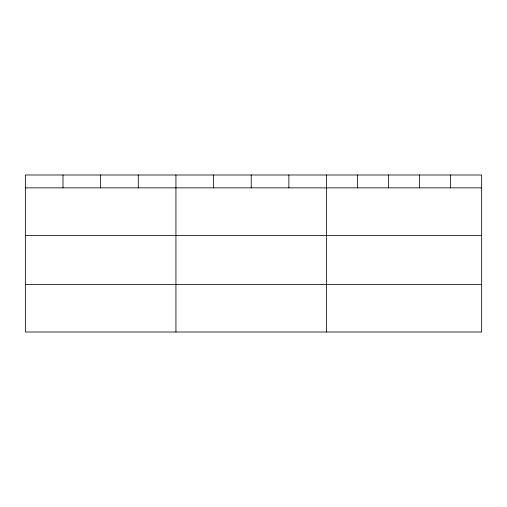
<?xml version="1.0" encoding="UTF-8"?>
<svg xmlns="http://www.w3.org/2000/svg" width="507" height="507" viewBox="0 0 507 507"><rect width="100%" height="100%" fill="white"/><g stroke="black" fill="none" stroke-linecap="round" stroke-linejoin="round"><path stroke-width="0.76" d="M481.65 235.425L481.65 174.991L25.35 174.991L25.35 332.009L481.65 332.009L481.65 235.425L25.35 235.425M25.35 187.856L481.65 187.856M25.35 284.44L481.65 284.44M450.622 174.991L450.622 187.856M419.593 174.991L419.593 187.856M388.565 174.991L388.565 187.856M357.536 174.991L357.536 187.856M326.508 174.991L326.508 332.009M288.863 174.991L288.863 187.856M251.219 174.991L251.219 187.856M213.574 174.991L213.574 187.856M175.929 174.991L175.929 332.009M138.284 174.991L138.284 187.856M100.64 174.991L100.64 187.856M62.995 174.991L62.995 187.856"/></g></svg>
